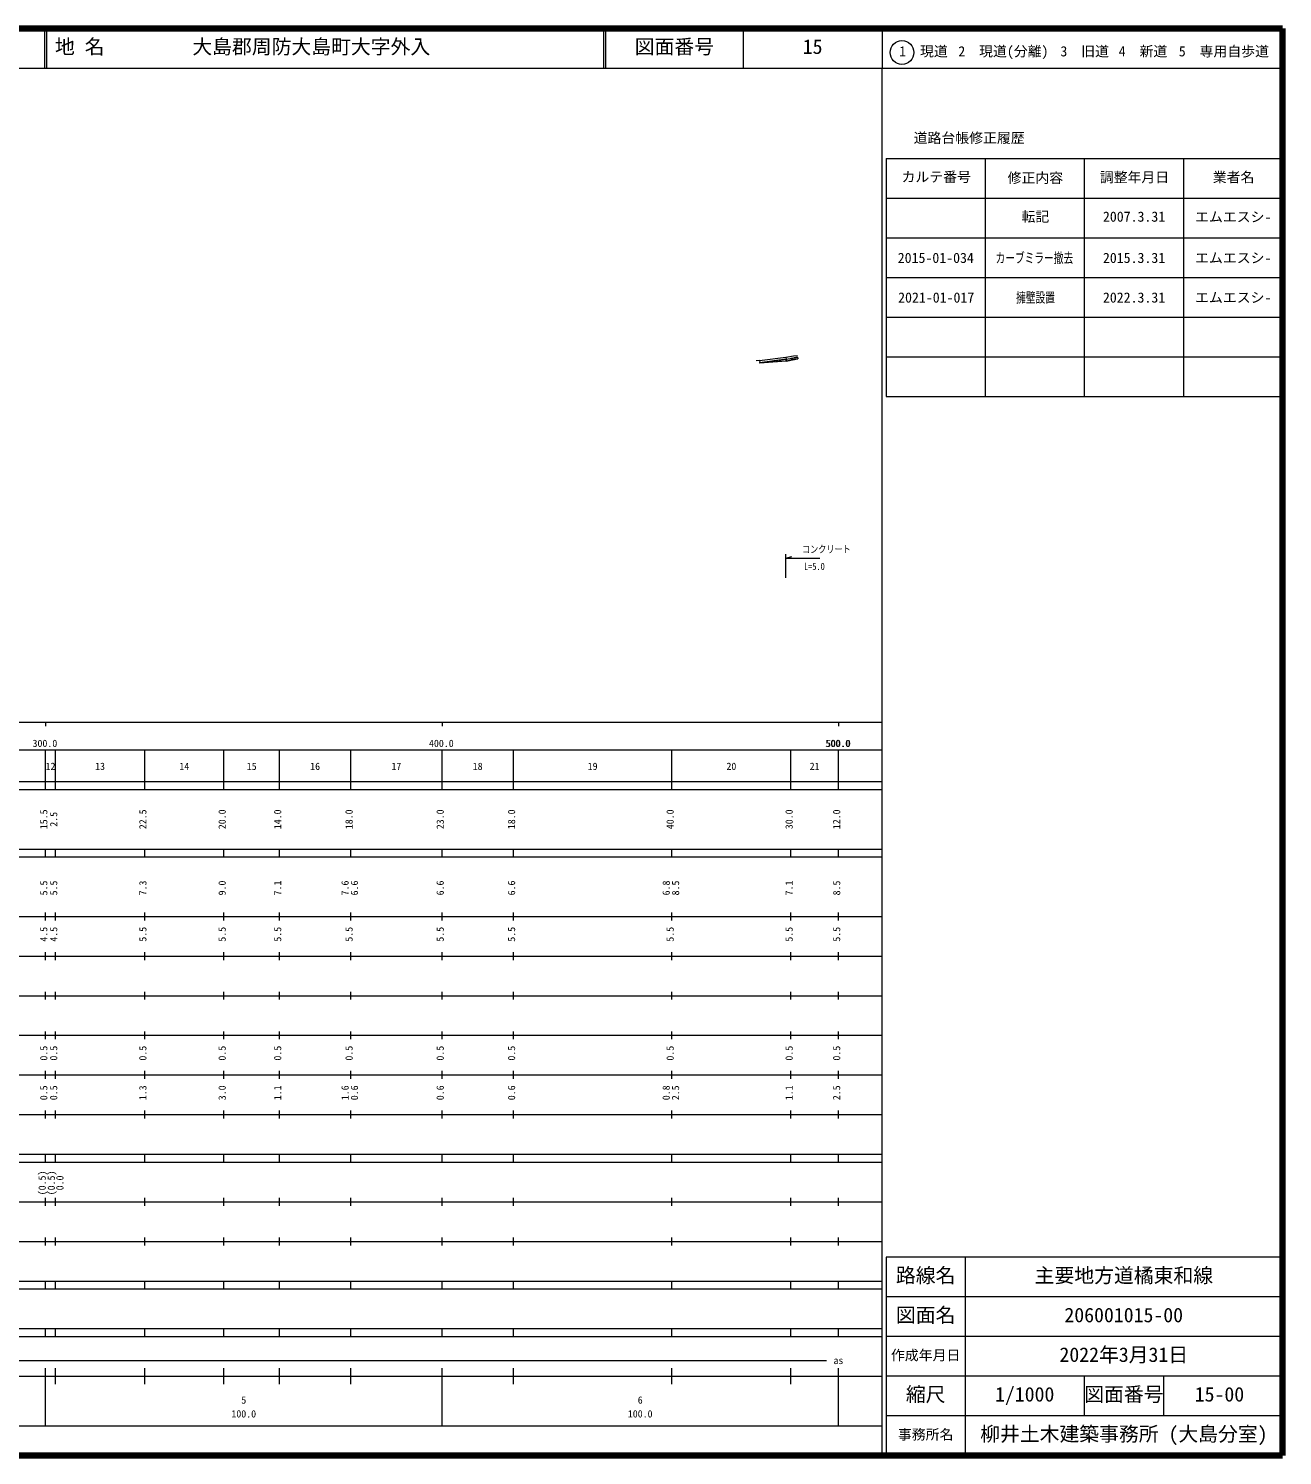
# Model space of a CAD drawing. Units: millimetres on the paper, with parts at other scales. Extents: x 40 to 680, y 20 to 380.
# Drawn here: x 363.7 to 680, y 20 to 380 of the extents above; entities that cross this region are included whole.
import ezdxf
from ezdxf.enums import TextEntityAlignment as Align

# ---------------------------------------------------------------- set-up
doc = ezdxf.new("R2010")
doc.units = ezdxf.units.MM
for name, color, linetype, lineweight in [('M-BGD-EXST', 7, 'Continuous', 13), ('M-STR-HTXT', 7, 'Continuous', 13), ('M-STR-STR3', 7, 'Continuous', 13), ('M-TTL', 2, 'Continuous', 140), ('M-TTL-BAND', 7, 'Continuous', 13), ('M-TTL-FRAM', 2, 'Continuous', 13), ('M-TTL-LINE', 7, 'Continuous', 13)]:
    doc.layers.add(name, color=color, linetype=linetype, lineweight=lineweight)
doc.layers.add('M-TTL-TXT', color=7, linetype='Continuous')
doc.styles.add('ＭＳ ゴシック', font='')
doc.styles.get('ＭＳ ゴシック').set_extended_font_data('MS Gothic')

msp = doc.modelspace()

# ---------------------------------------------------------------- linework, layer by layer
at = {"layer": 'M-BGD-EXST'}
for p, q in [((548.151, 295.554), (548.193, 295.76)), ((548.151, 295.554), (548.193, 295.76)), ((556.987, 296.519), (557.168, 296.548)), ((557.158, 296.563), (556.992, 296.536)), ((557.001, 296.553), (557.143, 296.577)), ((557.125, 296.59), (557.014, 296.572)), ((557.036, 296.588), (557.099, 296.598))]:
    msp.add_line(p, q, dxfattribs=at)
for points in [[(548.193, 295.76), (554.794, 296.63), (554.852, 296.098), (548.151, 295.554)], [(548.193, 295.76), (554.8, 296.575), (554.852, 296.098), (548.151, 295.554)], [(554.8, 296.575), (556.766, 296.953), (557.711, 297.049), (557.763, 296.629), (556.833, 296.477), (554.852, 296.098)], [(556.981, 296.502), (556.985, 296.527), (556.994, 296.548), (557.01, 296.571), (557.028, 296.586), (557.051, 296.598), (557.082, 296.603), (557.107, 296.599), (557.129, 296.591), (557.152, 296.574), (557.167, 296.556), (557.179, 296.534)]]:
    msp.add_lwpolyline(points, close=True, dxfattribs=at)
at = {"layer": 'M-STR-HTXT'}
for p, q in [((554.764, 241.45), (554.764, 247.369)), ((554.764, 246.369), (556.264, 246.789)), ((554.764, 246.369), (563.325, 246.369))]:
    msp.add_line(p, q, dxfattribs=at)
at = {"layer": 'M-STR-STR3'}
for p, q in [((548.096, 296.261), (547.21, 296.133)), ((548.096, 296.261), (554.746, 297.072)), ((548.096, 296.261), (548.193, 295.76)), ((548.151, 295.554), (548.193, 295.76)), ((548.151, 295.554), (548.193, 295.76)), ((548.193, 295.76), (554.8, 296.575)), ((551.272, 296.109), (551.728, 296.166)), ((551.722, 296.135), (551.285, 296.081)), ((551.299, 296.052), (551.716, 296.104)), ((551.69, 296.07), (551.332, 296.026)), ((551.366, 296), (551.664, 296.037)), ((551.618, 296.001), (551.419, 295.977)), ((554.746, 297.072), (556.696, 297.448)), ((554.746, 297.072), (554.8, 296.575)), ((554.8, 296.575), (556.766, 296.953)), ((554.852, 296.098), (554.8, 296.575)), ((554.852, 296.098), (556.833, 296.477)), ((556.029, 296.781), (556.481, 296.867)), ((556.477, 296.836), (556.045, 296.753)), ((556.06, 296.726), (556.473, 296.805)), ((556.449, 296.77), (556.095, 296.702)), ((556.131, 296.678), (556.425, 296.735)), ((556.382, 296.696), (556.185, 296.658)), ((556.696, 297.448), (557.65, 297.545)), ((557.711, 297.049), (556.766, 296.953)), ((556.833, 296.477), (557.763, 296.629))]:
    msp.add_line(p, q, dxfattribs=at)
for points in [[(554.852, 296.098), (553.015, 295.968), (551.49, 295.86), (548.151, 295.554)], [(553.015, 295.968), (551.49, 295.86), (548.151, 295.554), (548.193, 295.76)]]:
    msp.add_lwpolyline(points, dxfattribs=at)
for points in [[(551.745, 296.198), (551.732, 296.136), (551.708, 296.083), (551.665, 296.027), (551.619, 295.991), (551.562, 295.964), (551.482, 295.954), (551.42, 295.967), (551.367, 295.99), (551.311, 296.034), (551.275, 296.08), (551.248, 296.137)], [(556.495, 296.901), (556.487, 296.838), (556.467, 296.783), (556.427, 296.725), (556.384, 296.686), (556.328, 296.655), (556.25, 296.64), (556.187, 296.648), (556.132, 296.668), (556.074, 296.708), (556.035, 296.751), (556.004, 296.806)]]:
    msp.add_lwpolyline(points, close=True, dxfattribs=at)
at = {"layer": 'M-TTL'}
for p, q in [((680, 380), (40, 380)), ((680, 20), (680, 380)), ((40, 20), (680, 20))]:
    msp.add_line(p, q, dxfattribs=at)
at = {"layer": 'M-TTL-BAND'}
for p, q in [((579, 20), (579, 370)), ((40, 205), (579, 205)), ((368, 205), (368, 204)), ((468, 205), (468, 204)), ((568, 205), (568, 204)), ((68, 198), (579, 198)), ((368, 188), (368, 198)), ((370.5, 188), (370.5, 198)), ((393, 188), (393, 198)), ((413, 188), (413, 198)), ((427, 188), (427, 198)), ((445, 188), (445, 198)), ((468, 188), (468, 198)), ((486, 188), (486, 198)), ((526, 188), (526, 198)), ((556, 188), (556, 198)), ((568, 188), (568, 198)), ((40, 190), (579, 190)), ((40, 188), (579, 188)), ((40, 173), (579, 173)), ((368, 171), (368, 173)), ((370.5, 171), (370.5, 173)), ((393, 171), (393, 173)), ((413, 171), (413, 173)), ((427, 171), (427, 173)), ((445, 171), (445, 173)), ((468, 171), (468, 173)), ((486, 171), (486, 173)), ((526, 171), (526, 173)), ((556, 171), (556, 173)), ((568, 171), (568, 173)), ((40, 171), (579, 171)), ((40, 156), (579, 156)), ((368, 155), (368, 157)), ((370.5, 155), (370.5, 157)), ((393, 155), (393, 157)), ((413, 155), (413, 157)), ((427, 155), (427, 157)), ((445, 155), (445, 157)), ((468, 155), (468, 157)), ((486, 155), (486, 157)), ((526, 155), (526, 157)), ((556, 155), (556, 157)), ((568, 155), (568, 157)), ((46, 146), (579, 146)), ((368, 145), (368, 147)), ((370.5, 145), (370.5, 147)), ((393, 145), (393, 147)), ((413, 145), (413, 147)), ((427, 145), (427, 147)), ((445, 145), (445, 147)), ((468, 145), (468, 147)), ((486, 145), (486, 147)), ((526, 145), (526, 147)), ((556, 145), (556, 147)), ((568, 145), (568, 147)), ((368, 135), (368, 137)), ((370.5, 135), (370.5, 137)), ((393, 135), (393, 137)), ((413, 135), (413, 137)), ((427, 135), (427, 137)), ((445, 135), (445, 137)), ((468, 135), (468, 137)), ((486, 135), (486, 137)), ((526, 135), (526, 137)), ((556, 135), (556, 137)), ((568, 135), (568, 137)), ((52, 136), (579, 136)), ((46, 126), (579, 126)), ((368, 125), (368, 127)), ((370.5, 125), (370.5, 127)), ((393, 125), (393, 127)), ((413, 125), (413, 127)), ((427, 125), (427, 127)), ((445, 125), (445, 127)), ((468, 125), (468, 127)), ((486, 125), (486, 127)), ((526, 125), (526, 127)), ((556, 125), (556, 127)), ((568, 125), (568, 127)), ((52, 116), (579, 116)), ((368, 115), (368, 117)), ((370.5, 115), (370.5, 117)), ((393, 115), (393, 117)), ((413, 115), (413, 117)), ((427, 115), (427, 117)), ((445, 115), (445, 117)), ((468, 115), (468, 117)), ((486, 115), (486, 117)), ((526, 115), (526, 117)), ((556, 115), (556, 117)), ((568, 115), (568, 117)), ((46, 106), (579, 106)), ((368, 105), (368, 107)), ((370.5, 105), (370.5, 107)), ((393, 105), (393, 107)), ((413, 105), (413, 107)), ((427, 105), (427, 107)), ((445, 105), (445, 107)), ((468, 105), (468, 107)), ((486, 105), (486, 107)), ((526, 105), (526, 107)), ((556, 105), (556, 107)), ((568, 105), (568, 107)), ((40, 96), (579, 96)), ((40, 94), (579, 94)), ((368, 94), (368, 96)), ((370.5, 94), (370.5, 96)), ((393, 94), (393, 96)), ((413, 94), (413, 96)), ((427, 94), (427, 96)), ((445, 94), (445, 96)), ((468, 94), (468, 96)), ((486, 94), (486, 96)), ((526, 94), (526, 96)), ((556, 94), (556, 96)), ((568, 94), (568, 96)), ((49, 84), (579, 84)), ((368, 83), (368, 85)), ((370.5, 83), (370.5, 85)), ((393, 83), (393, 85)), ((413, 83), (413, 85)), ((427, 83), (427, 85)), ((445, 83), (445, 85)), ((468, 83), (468, 85)), ((486, 83), (486, 85)), ((526, 83), (526, 85)), ((556, 83), (556, 85)), ((568, 83), (568, 85)), ((40, 74), (579, 74)), ((368, 73), (368, 75)), ((370.5, 73), (370.5, 75)), ((393, 73), (393, 75)), ((413, 73), (413, 75)), ((427, 73), (427, 75)), ((445, 73), (445, 75)), ((468, 73), (468, 75)), ((486, 73), (486, 75)), ((526, 73), (526, 75)), ((556, 73), (556, 75)), ((568, 73), (568, 75)), ((40, 64), (579, 64)), ((40, 62), (579, 62)), ((368, 62), (368, 64)), ((370.5, 62), (370.5, 64)), ((393, 62), (393, 64)), ((413, 62), (413, 64)), ((427, 62), (427, 64)), ((445, 62), (445, 64)), ((468, 62), (468, 64)), ((486, 62), (486, 64)), ((526, 62), (526, 64)), ((556, 62), (556, 64)), ((568, 62), (568, 64)), ((40, 52), (579, 52)), ((368, 50), (368, 52)), ((370.5, 50), (370.5, 52)), ((393, 50), (393, 52)), ((413, 50), (413, 52)), ((427, 50), (427, 52)), ((445, 50), (445, 52)), ((468, 50), (468, 52)), ((486, 50), (486, 52)), ((526, 50), (526, 52)), ((556, 50), (556, 52)), ((568, 50), (568, 52)), ((40, 50), (579, 50)), ((210.5, 44), (565, 44)), ((40, 40), (579, 40)), ((368, 27.5), (368, 42)), ((370.5, 38), (370.5, 42)), ((393, 38), (393, 42)), ((413, 38), (413, 42)), ((427, 38), (427, 42)), ((445, 38), (445, 42)), ((468, 27.5), (468, 42)), ((486, 38), (486, 42)), ((526, 38), (526, 42)), ((556, 38), (556, 42)), ((568, 27.5), (568, 42)), ((68, 27.5), (579, 27.5))]:
    msp.add_line(p, q, dxfattribs=at)
at = {"layer": 'M-TTL-FRAM'}
msp.add_line((580, 347.197), (680, 347.197), dxfattribs=at)
for points in [[(580, 347.197), (580, 287.197), (680, 287.197)], [(680, 70), (580, 70), (580, 20)]]:
    msp.add_lwpolyline(points, dxfattribs=at)
at = {"layer": 'M-TTL-LINE'}
for p, q in [((367.75, 380), (367.75, 370)), ((368.25, 380), (368.25, 370)), ((508.747, 380), (508.747, 370)), ((509.247, 380), (509.247, 370)), ((543.996, 380), (543.996, 370)), ((579, 380), (579, 370)), ((40, 370), (680, 370)), ((605, 347.197), (605, 287.197)), ((630, 347.197), (630, 287.197)), ((655, 347.197), (655, 287.197)), ((580, 337.197), (680, 337.197)), ((580, 327.197), (680, 327.197)), ((580, 317.197), (680, 317.197)), ((580, 307.197), (680, 307.197)), ((580, 297.197), (680, 297.197)), ((600, 70), (600, 20)), ((680, 60), (580, 60)), ((680, 50), (580, 50)), ((680, 40), (580, 40)), ((630, 40), (630, 30)), ((650, 40), (650, 30)), ((680, 30), (580, 30))]:
    msp.add_line(p, q, dxfattribs=at)
msp.add_circle((584.031, 373.958), 3, dxfattribs=at)

# ---------------------------------------------------------------- texts
at = {"layer": 'M-STR-HTXT', "style": 'ＭＳ ゴシック', "width": 0.8}
for s, p in [('コンクリート', (558.794, 247.169)), ('L=5.0', (559.317, 242.839))]:
    msp.add_text(s, height=1.833, dxfattribs=at).set_placement(p, align=Align.BOTTOM_LEFT)
at = {"layer": 'M-TTL-BAND', "style": 'ＭＳ ゴシック'}
for s, p in [('300.0', (364.719, 198.195)), ('400.0', (464.719, 198.195)), ('500.0', (564.719, 198.195)), ('500.0', (564.875, 198.195)), ('12', (368, 192.405)), ('13', (380.5, 192.405)), ('14', (401.75, 192.405)), ('15', (418.75, 192.405)), ('16', (434.75, 192.405)), ('17', (455.25, 192.405)), ('18', (475.75, 192.405)), ('19', (504.75, 192.405)), ('20', (539.75, 192.405)), ('21', (560.75, 192.405)), ('as', (566.75, 42.5)), ('5', (417.375, 32.523)), ('6', (517.375, 32.523)), ('100.0', (414.875, 29.033)), ('100.0', (514.875, 29.033))]:
    msp.add_text(s, height=1.833, dxfattribs=at).set_placement(p, align=Align.BOTTOM_LEFT)
for s, p in [('15.5', (369, 178)), ('2.5', (371.5, 178.625)), ('22.5', (394, 178)), ('20.0', (414, 178)), ('14.0', (428, 178)), ('18.0', (446, 178)), ('23.0', (469, 178)), ('18.0', (487, 178)), ('40.0', (527, 178)), ('30.0', (557, 178)), ('12.0', (569, 178)), ('5.5', (369, 161.299)), ('5.5', (371.5, 161.299)), ('7.3', (394, 161.299)), ('9.0', (414, 161.299)), ('7.1', (428, 161.299)), ('7.6', (445, 161.299)), ('6.6', (447.37, 161.299)), ('6.6', (469, 161.299)), ('6.6', (487, 161.299)), ('6.8', (526, 161.299)), ('8.5', (528.37, 161.299)), ('7.1', (557, 161.299)), ('8.5', (569, 161.299)), ('4.5', (369, 149.625)), ('4.5', (371.5, 149.625)), ('5.5', (394, 149.625)), ('5.5', (414, 149.625)), ('5.5', (428, 149.625)), ('5.5', (446, 149.625)), ('5.5', (469, 149.625)), ('5.5', (487, 149.625)), ('5.5', (527, 149.625)), ('5.5', (557, 149.625)), ('5.5', (569, 149.625)), ('0.5', (369, 119.625)), ('0.5', (371.5, 119.625)), ('0.5', (394, 119.625)), ('0.5', (414, 119.625)), ('0.5', (428, 119.625)), ('0.5', (446, 119.625)), ('0.5', (469, 119.625)), ('0.5', (487, 119.625)), ('0.5', (527, 119.625)), ('0.5', (557, 119.625)), ('0.5', (569, 119.625)), ('0.5', (369, 109.625)), ('0.5', (371.5, 109.625)), ('1.3', (394, 109.625)), ('3.0', (414, 109.625)), ('1.1', (428, 109.625)), ('1.6', (445, 109.625)), ('0.6', (447.37, 109.625)), ('0.6', (469, 109.625)), ('0.6', (487, 109.625)), ('0.8', (526, 109.625)), ('2.5', (528.37, 109.625)), ('1.1', (557, 109.625)), ('2.5', (569, 109.625)), ('(0.5)', (368.6, 85.639)), ('(0.5)', (370.9, 85.639)), ('0.0', (373.07, 86.889))]:
    msp.add_text(s, height=1.833, rotation=90, dxfattribs=at).set_placement(p, align=Align.BOTTOM_LEFT)
at = {"layer": 'M-TTL-TXT', "style": 'ＭＳ ゴシック'}
for s, height, p in [('地 名', 3.666, (370.38, 372.5)), ('大島郡周防大島町大字外入', 3.666, (405.024, 372.5)), ('図面番号', 3.666, (516.621, 372.5)), ('15', 3.666, (558.996, 372.5)), ('1\u3000現道', 2.566, (583.323, 372.208)), ('2\u3000現道(分離)', 2.566, (598.244, 372.208)), ('3\u3000旧道', 2.566, (623.996, 372.208)), ('4\u3000新道', 2.566, (638.699, 372.208)), ('5\u3000専用自歩道', 2.566, (653.853, 372.208)), ('道路台帳修正履歴', 2.566, (586.968, 350.363)), ('カルテ番号', 2.566, (583.925, 340.527)), ('修正内容', 2.566, (610.675, 340.273)), ('調整年月日', 2.566, (633.925, 340.447)), ('業者名', 2.566, (662.425, 340.447)), ('転記', 2.566, (614.175, 330.495)), ('2007.3.31', 2.566, (634.712, 330.495)), ('エムエスシ-', 2.566, (657.962, 330.439)), ('2015-01-034', 2.566, (582.962, 320.091)), ('2015.3.31', 2.566, (634.712, 320.091)), ('エムエスシ-', 2.566, (657.962, 320.091)), ('2021-01-017', 2.566, (583.056, 310.086)), ('2022.3.31', 2.566, (634.712, 310.091)), ('エムエスシ-', 2.566, (657.962, 310.091)), ('路線名', 3.666, (582.5, 62.5)), ('路線名', 3.666, (582.5, 62.5)), ('主要地方道橘東和線', 3.666, (617.5, 62.5)), ('図面名', 3.666, (582.5, 52.5)), ('図面名', 3.666, (582.5, 52.5)), ('206001015-00', 3.666, (625, 52.5)), ('作成年月日', 2.566, (581.25, 43.25)), ('作成年月日', 2.566, (581.25, 43.25)), ('2022年3月31日', 3.666, (623.75, 42.5)), ('縮尺', 3.666, (585, 32.5)), ('縮尺', 3.666, (585, 32.5)), ('1/1000', 3.666, (607.5, 32.5)), ('図面番号', 3.666, (630, 32.5)), ('図面番号', 3.666, (630, 32.5)), ('15-00', 3.666, (657.875, 32.5)), ('事務所名', 2.566, (583, 23.25)), ('事務所名', 2.566, (583, 23.25)), ('柳井土木建築事務所 (大島分室)', 3.666, (603.75, 22.5))]:
    msp.add_text(s, height=height, dxfattribs=at).set_placement(p, align=Align.BOTTOM_LEFT)
at = {"layer": 'M-TTL-TXT', "style": 'ＭＳ ゴシック', "width": 0.7}
for s, p in [('カーブミラー撤去', (607.625, 320.091)), ('擁壁設置', (612.82, 310.091))]:
    msp.add_text(s, height=2.566, dxfattribs=at).set_placement(p, align=Align.BOTTOM_LEFT)

doc.saveas('drawing.dxf')
